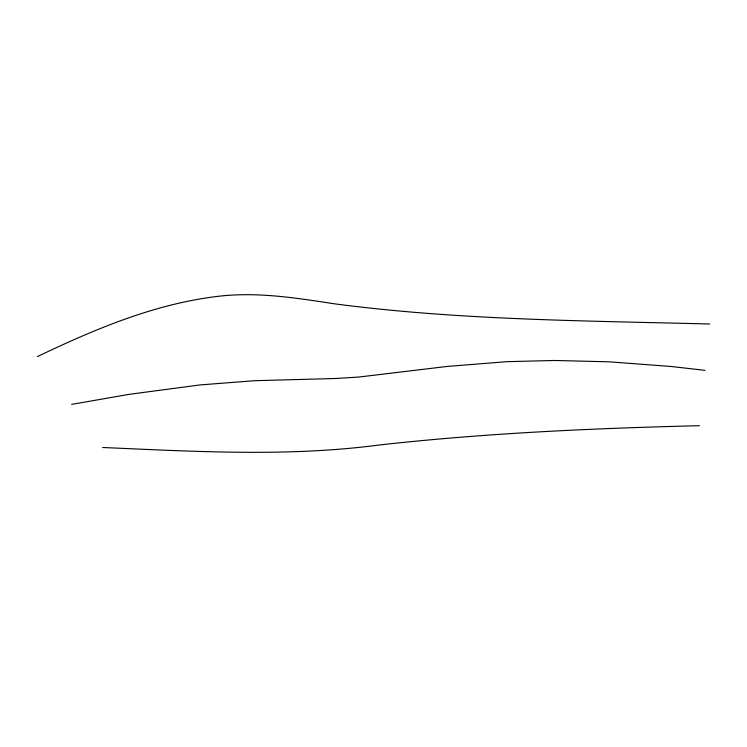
<?xml version="1.0" encoding="UTF-8"?>
<svg xmlns="http://www.w3.org/2000/svg" width="747" height="747" viewBox="0 0 747 747"><rect width="100%" height="100%" fill="white"/><g stroke="black" fill="none" stroke-linecap="round" stroke-linejoin="round"><path stroke-width="1.12" d="M37.35 356.608C94.346 329.399 153.723 304.169 216.929 296.466C256.128 291.554 295.392 297.82 334.086 303.768C458.537 320.164 584.369 320.734 709.65 324.002M71.665 404.379L129.222 394.332L200.084 384.929L254.792 380.69L334.544 378.542L358.737 377.058L447.304 366.422L507.045 361.669L554.619 360.474L609.197 361.819L671.189 366.497L705 370.335M699.444 425.697C592.53 428.33 485.559 433.129 379.224 444.997C287.483 457.099 194.715 451.44 102.628 447.5"/></g></svg>
